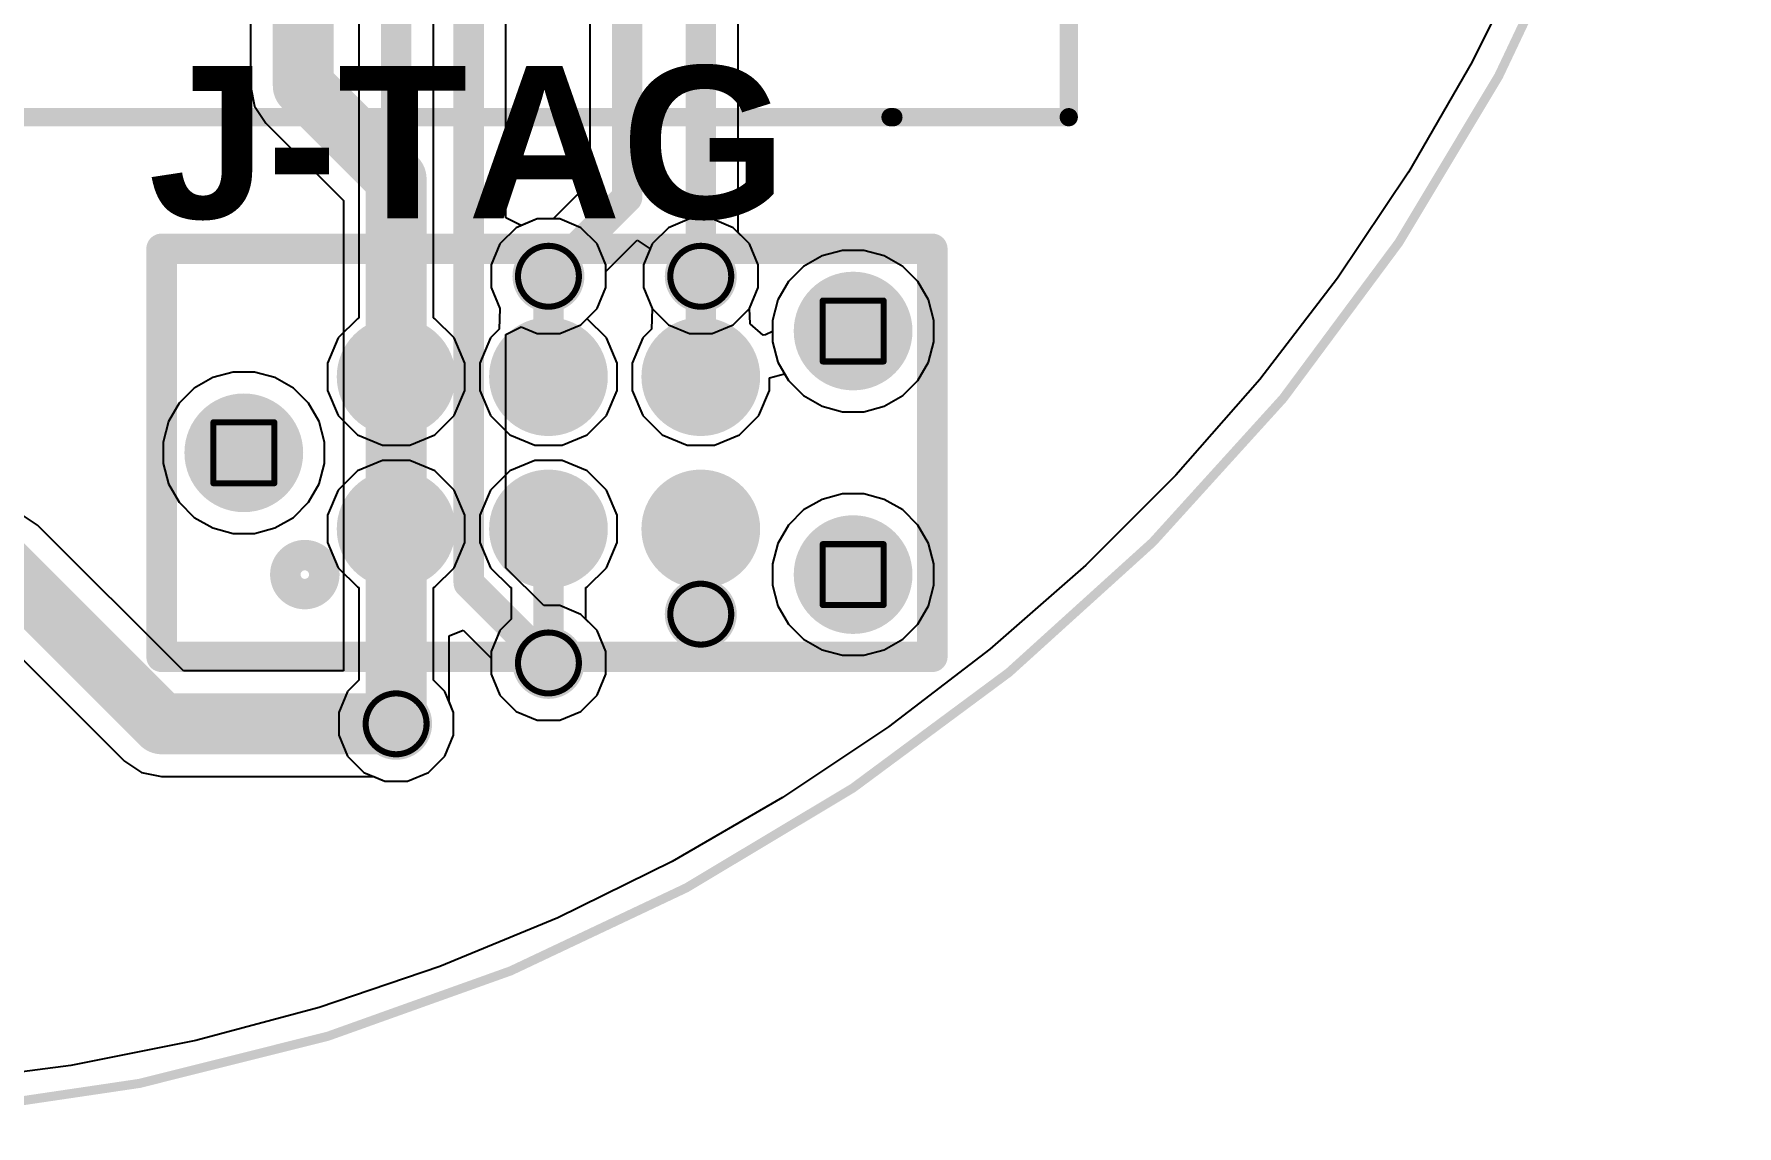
# Model space of a CAD drawing. Header units: inches. Extents: x -17 to 345, y -18 to 43.
# Drawn here: x 2.34 to 16.54, y -16.54 to -7.43 of the extents above; entities that cross this region are included whole.
import ezdxf

# ---------------------------------------------------------------- set-up
doc = ezdxf.new("R2010")
doc.units = ezdxf.units.IN
for name, color, linetype in [('Board Outline', 216, 'Continuous'), ('Bottom Layer', 5, 'Continuous'), ('Bottom Overlay', 54, 'Continuous'), ('Bottom Solder', 6, 'Continuous'), ('Drill Drawing', 1, 'Continuous'), ('Pad Holes', 156, 'Continuous'), ('Top Layer', 1, 'Continuous'), ('Top Overlay', 2, 'Continuous'), ('Top Paste', 8, 'Continuous'), ('Top Solder', 216, 'Continuous'), ('Via Holes', 16, 'Continuous')]:
    doc.layers.add(name, color=color, linetype=linetype)
doc.styles.add('Arial_Bold', font='', dxfattribs={"height": 0.2})
doc.styles.get('Arial_Bold').set_extended_font_data('Arial', bold=True)

msp = doc.modelspace()

# ---------------------------------------------------------------- hatches: boundary and pattern name
at = {"layer": 'Bottom Layer'}
h = msp.add_hatch(color=5, dxfattribs=at)
edge = h.paths.add_edge_path()
edge.add_arc((6.629, -9.449), 0.3, 0, 360)
h = msp.add_hatch(color=5, dxfattribs=at)
edge = h.paths.add_edge_path()
edge.add_arc((7.899, -9.449), 0.3, 0, 360)
h = msp.add_hatch(color=5, dxfattribs=at)
edge = h.paths.add_edge_path()
edge.add_arc((7.899, -12.268), 0.3, 0, 360)
h = msp.add_hatch(color=5, dxfattribs=at)
edge = h.paths.add_edge_path()
edge.add_arc((6.629, -12.675), 0.3, 0, 360)
h = msp.add_hatch(color=5, dxfattribs=at)
edge = h.paths.add_edge_path()
edge.add_arc((5.359, -13.183), 0.3, 0, 360)
at = {"layer": 'Bottom Solder'}
h = msp.add_hatch(color=6, dxfattribs=at)
edge = h.paths.add_edge_path()
edge.add_arc((9.169, -9.906), 0.102, 0, 360)
h = msp.add_hatch(color=6, dxfattribs=at)
edge = h.paths.add_edge_path()
edge.add_arc((4.089, -10.922), 0.102, 0, 360)
h = msp.add_hatch(color=6, dxfattribs=at)
edge = h.paths.add_edge_path()
edge.add_arc((9.169, -11.938), 0.102, 0, 360)
at = {"layer": 'Pad Holes'}
h = msp.add_hatch(color=7, dxfattribs=at)
edge = h.paths.add_edge_path()
edge.add_arc((9.169, -9.906), 0.495, 0, 360)
h = msp.add_hatch(color=7, dxfattribs=at)
edge = h.paths.add_edge_path()
edge.add_arc((4.089, -10.922), 0.495, 0, 360)
h = msp.add_hatch(color=7, dxfattribs=at)
edge = h.paths.add_edge_path()
edge.add_arc((9.169, -11.938), 0.495, 0, 360)
at = {"layer": 'Top Layer'}
h = msp.add_hatch(color=1, dxfattribs=at)
edge = h.paths.add_edge_path()
edge.add_arc((6.629, -9.449), 0.3, 0, 360)
h = msp.add_hatch(color=1, dxfattribs=at)
edge = h.paths.add_edge_path()
edge.add_arc((7.899, -9.449), 0.3, 0, 360)
h = msp.add_hatch(color=1, dxfattribs=at)
edge = h.paths.add_edge_path()
edge.add_arc((5.359, -10.287), 0.393, 0, 360)
h = msp.add_hatch(color=1, dxfattribs=at)
edge = h.paths.add_edge_path()
edge.add_arc((6.629, -10.287), 0.393, 0, 360)
h = msp.add_hatch(color=1, dxfattribs=at)
edge = h.paths.add_edge_path()
edge.add_arc((7.899, -10.287), 0.393, 0, 360)
h = msp.add_hatch(color=1, dxfattribs=at)
edge = h.paths.add_edge_path()
edge.add_arc((5.359, -11.557), 0.393, 0, 360)
h = msp.add_hatch(color=1, dxfattribs=at)
edge = h.paths.add_edge_path()
edge.add_arc((5.359, -11.557), 0.393, 0, 360)
h = msp.add_hatch(color=1, dxfattribs=at)
edge = h.paths.add_edge_path()
edge.add_arc((6.629, -11.557), 0.393, 0, 360)
h = msp.add_hatch(color=1, dxfattribs=at)
edge = h.paths.add_edge_path()
edge.add_arc((7.899, -11.557), 0.393, 0, 360)
h = msp.add_hatch(color=1, dxfattribs=at)
edge = h.paths.add_edge_path()
edge.add_arc((7.899, -12.268), 0.3, 0, 360)
h = msp.add_hatch(color=1, dxfattribs=at)
edge = h.paths.add_edge_path()
edge.add_arc((6.629, -12.675), 0.3, 0, 360)
h = msp.add_hatch(color=1, dxfattribs=at)
edge = h.paths.add_edge_path()
edge.add_arc((5.359, -13.183), 0.3, 0, 360)
at = {"layer": 'Top Paste'}
h = msp.add_hatch(color=8, dxfattribs=at)
edge = h.paths.add_edge_path()
edge.add_arc((5.359, -10.287), 0.393, 0, 360)
h = msp.add_hatch(color=8, dxfattribs=at)
edge = h.paths.add_edge_path()
edge.add_arc((6.629, -10.287), 0.393, 0, 360)
h = msp.add_hatch(color=8, dxfattribs=at)
edge = h.paths.add_edge_path()
edge.add_arc((7.899, -10.287), 0.393, 0, 360)
h = msp.add_hatch(color=8, dxfattribs=at)
edge = h.paths.add_edge_path()
edge.add_arc((5.359, -11.557), 0.393, 0, 360)
h = msp.add_hatch(color=8, dxfattribs=at)
edge = h.paths.add_edge_path()
edge.add_arc((5.359, -11.557), 0.393, 0, 360)
h = msp.add_hatch(color=8, dxfattribs=at)
edge = h.paths.add_edge_path()
edge.add_arc((6.629, -11.557), 0.393, 0, 360)
h = msp.add_hatch(color=8, dxfattribs=at)
edge = h.paths.add_edge_path()
edge.add_arc((7.899, -11.557), 0.393, 0, 360)
at = {"layer": 'Top Solder'}
h = msp.add_hatch(color=216, dxfattribs=at)
edge = h.paths.add_edge_path()
edge.add_arc((5.359, -10.287), 0.495, 0, 360)
h = msp.add_hatch(color=216, dxfattribs=at)
edge = h.paths.add_edge_path()
edge.add_arc((6.629, -10.287), 0.495, 0, 360)
h = msp.add_hatch(color=216, dxfattribs=at)
edge = h.paths.add_edge_path()
edge.add_arc((7.899, -10.287), 0.495, 0, 360)
h = msp.add_hatch(color=216, dxfattribs=at)
edge = h.paths.add_edge_path()
edge.add_arc((9.169, -9.906), 0.102, 0, 360)
h = msp.add_hatch(color=216, dxfattribs=at)
edge = h.paths.add_edge_path()
edge.add_arc((4.089, -10.922), 0.102, 0, 360)
h = msp.add_hatch(color=216, dxfattribs=at)
edge = h.paths.add_edge_path()
edge.add_arc((5.359, -11.557), 0.495, 0, 360)
h = msp.add_hatch(color=216, dxfattribs=at)
edge = h.paths.add_edge_path()
edge.add_arc((5.359, -11.557), 0.495, 0, 360)
h = msp.add_hatch(color=216, dxfattribs=at)
edge = h.paths.add_edge_path()
edge.add_arc((6.629, -11.557), 0.495, 0, 360)
h = msp.add_hatch(color=216, dxfattribs=at)
edge = h.paths.add_edge_path()
edge.add_arc((7.899, -11.557), 0.495, 0, 360)
h = msp.add_hatch(color=216, dxfattribs=at)
edge = h.paths.add_edge_path()
edge.add_arc((9.169, -11.938), 0.102, 0, 360)
at = {"layer": 'Via Holes'}
h = msp.add_hatch(color=7, dxfattribs=at)
edge = h.paths.add_edge_path()
edge.add_arc((6.629, -9.449), 0.15, 0, 360)
h = msp.add_hatch(color=7, dxfattribs=at)
edge = h.paths.add_edge_path()
edge.add_arc((7.899, -9.449), 0.15, 0, 360)
h = msp.add_hatch(color=7, dxfattribs=at)
edge = h.paths.add_edge_path()
edge.add_arc((7.899, -12.268), 0.15, 0, 360)
h = msp.add_hatch(color=7, dxfattribs=at)
edge = h.paths.add_edge_path()
edge.add_arc((6.629, -12.675), 0.15, 0, 360)
h = msp.add_hatch(color=7, dxfattribs=at)
edge = h.paths.add_edge_path()
edge.add_arc((5.359, -13.183), 0.15, 0, 360)

# ---------------------------------------------------------------- linework, layer by layer
at = {"layer": 'Board Outline'}
msp.add_lwpolyline([(16.5, 0, 0.076, 0.076, 1), (-16.5, 0, 0.076, 0.076, 1)], format="xyseb", close=True, dxfattribs=at)
at = {"layer": 'Bottom Layer'}
for p, q in [((8.21, -9.084), (8.21, 8.855)), ((6.275, -8.962), (6.275, -0.83)), ((6.974, -0.806), (6.974, -8.664)), ((4.145, -1.168), (4.145, -7.861)), ((14.801, -6.706), (14.331, -7.66)), ((14.331, -7.66), (13.799, -8.581)), ((4.145, -7.861), (4.178, -8.03)), ((4.178, -8.03), (4.274, -8.173)), ((4.274, -8.173), (4.919, -8.818)), ((13.799, -8.581), (13.209, -9.465)), ((6.974, -8.664), (6.668, -8.971)), ((4.919, -8.818), (4.919, -12.742)), ((6.402, -9.026), (6.275, -8.962)), ((6.534, -8.971), (6.402, -9.026)), ((6.668, -8.971), (6.534, -8.971)), ((8.304, -9.178), (8.21, -9.084)), ((7.107, -9.41), (7.369, -9.149)), ((7.369, -9.149), (7.477, -9.221)), ((7.477, -9.221), (7.422, -9.354)), ((8.377, -9.354), (8.304, -9.178)), ((7.422, -9.354), (7.422, -9.544)), ((8.377, -9.544), (8.377, -9.354)), ((8.756, -9.367), (8.631, -9.493)), ((8.91, -9.279), (8.756, -9.367)), ((9.081, -9.233), (8.91, -9.279)), ((9.258, -9.233), (9.081, -9.233)), ((9.429, -9.279), (9.258, -9.233)), ((9.583, -9.367), (9.429, -9.279)), ((9.708, -9.493), (9.583, -9.367)), ((7.107, -9.544), (7.107, -9.41)), ((8.631, -9.493), (8.542, -9.646)), ((9.797, -9.646), (9.708, -9.493)), ((13.209, -9.465), (12.561, -10.309)), ((7.034, -9.719), (7.107, -9.544)), ((7.422, -9.544), (7.494, -9.719)), ((8.304, -9.719), (8.377, -9.544)), ((8.542, -9.646), (8.496, -9.817)), ((9.843, -9.817), (9.797, -9.646)), ((6.9, -9.854), (7.034, -9.719)), ((7.494, -9.719), (7.629, -9.854)), ((8.17, -9.854), (8.304, -9.719)), ((6.275, -9.936), (6.402, -9.872)), ((6.275, -11.881), (6.275, -9.936)), ((6.402, -9.872), (6.534, -9.927)), ((6.534, -9.927), (6.724, -9.927)), ((6.724, -9.927), (6.9, -9.854)), ((7.629, -9.854), (7.804, -9.927)), ((7.804, -9.927), (7.994, -9.927)), ((7.994, -9.927), (8.17, -9.854)), ((8.496, -9.817), (8.496, -9.995)), ((9.843, -9.995), (9.843, -9.817)), ((8.496, -9.995), (8.542, -10.166)), ((9.797, -10.166), (9.843, -9.995)), ((8.542, -10.166), (8.631, -10.319)), ((9.708, -10.319), (9.797, -10.166)), ((3.83, -10.295), (3.676, -10.383)), ((4.001, -10.249), (3.83, -10.295)), ((4.178, -10.249), (4.001, -10.249)), ((4.349, -10.295), (4.178, -10.249)), ((4.503, -10.383), (4.349, -10.295)), ((8.631, -10.319), (8.756, -10.445)), ((9.583, -10.445), (9.708, -10.319)), ((12.561, -10.309), (11.86, -11.108)), ((3.676, -10.383), (3.551, -10.509)), ((4.628, -10.509), (4.503, -10.383)), ((8.756, -10.445), (8.91, -10.533)), ((9.429, -10.533), (9.583, -10.445)), ((3.551, -10.509), (3.462, -10.662)), ((4.717, -10.662), (4.628, -10.509)), ((8.91, -10.533), (9.081, -10.579)), ((9.081, -10.579), (9.258, -10.579)), ((9.258, -10.579), (9.429, -10.533)), ((3.462, -10.662), (3.416, -10.833)), ((4.763, -10.833), (4.717, -10.662)), ((3.416, -10.833), (3.416, -11.011)), ((4.763, -11.011), (4.763, -10.833)), ((3.416, -11.011), (3.462, -11.182)), ((4.717, -11.182), (4.763, -11.011)), ((3.462, -11.182), (3.551, -11.335)), ((4.628, -11.335), (4.717, -11.182)), ((11.86, -11.108), (11.108, -11.86)), ((3.551, -11.335), (3.676, -11.461)), ((4.503, -11.461), (4.628, -11.335)), ((8.91, -11.311), (8.756, -11.399)), ((9.081, -11.265), (8.91, -11.311)), ((9.258, -11.265), (9.081, -11.265)), ((9.429, -11.311), (9.258, -11.265)), ((9.583, -11.399), (9.429, -11.311)), ((2.369, -11.525), (2.226, -11.43)), ((3.676, -11.461), (3.83, -11.549)), ((4.349, -11.549), (4.503, -11.461)), ((8.756, -11.399), (8.631, -11.525)), ((9.708, -11.525), (9.583, -11.399)), ((3.586, -12.742), (2.369, -11.525)), ((3.83, -11.549), (4.001, -11.595)), ((4.001, -11.595), (4.178, -11.595)), ((4.178, -11.595), (4.349, -11.549)), ((8.631, -11.525), (8.542, -11.678)), ((9.797, -11.678), (9.708, -11.525)), ((8.542, -11.678), (8.496, -11.849)), ((9.843, -11.849), (9.797, -11.678)), ((6.591, -12.197), (6.275, -11.881)), ((8.496, -11.849), (8.496, -12.027)), ((9.843, -12.027), (9.843, -11.849)), ((11.108, -11.86), (10.309, -12.561)), ((8.496, -12.027), (8.542, -12.198)), ((9.797, -12.198), (9.843, -12.027)), ((6.724, -12.197), (6.591, -12.197)), ((6.9, -12.27), (6.724, -12.197)), ((8.542, -12.198), (8.631, -12.351)), ((9.708, -12.351), (9.797, -12.198)), ((1.875, -12.277), (3.093, -13.494)), ((7.034, -12.404), (6.9, -12.27)), ((8.631, -12.351), (8.756, -12.477)), ((9.583, -12.477), (9.708, -12.351)), ((5.8, -12.45), (5.917, -12.402)), ((5.8, -12.997), (5.8, -12.45)), ((5.917, -12.402), (6.152, -12.636)), ((7.107, -12.58), (7.034, -12.404)), ((8.756, -12.477), (8.91, -12.565)), ((9.429, -12.565), (9.583, -12.477)), ((7.107, -12.77), (7.107, -12.58)), ((8.91, -12.565), (9.081, -12.611)), ((9.081, -12.611), (9.258, -12.611)), ((9.258, -12.611), (9.429, -12.565)), ((10.309, -12.561), (9.465, -13.209)), ((4.919, -12.742), (3.586, -12.742)), ((6.152, -12.636), (6.152, -12.77)), ((6.152, -12.77), (6.224, -12.945)), ((7.034, -12.945), (7.107, -12.77)), ((5.837, -13.088), (5.8, -12.997)), ((6.224, -12.945), (6.359, -13.08)), ((6.9, -13.08), (7.034, -12.945)), ((5.837, -13.278), (5.837, -13.088)), ((6.359, -13.08), (6.534, -13.152)), ((6.534, -13.152), (6.724, -13.152)), ((6.724, -13.152), (6.9, -13.08)), ((5.764, -13.453), (5.837, -13.278)), ((9.465, -13.209), (8.581, -13.799)), ((5.63, -13.588), (5.764, -13.453)), ((3.093, -13.494), (3.235, -13.589)), ((3.235, -13.589), (3.404, -13.623)), ((3.404, -13.623), (5.174, -13.623)), ((5.174, -13.623), (5.264, -13.66)), ((5.454, -13.66), (5.63, -13.588)), ((5.264, -13.66), (5.454, -13.66)), ((8.581, -13.799), (7.66, -14.331)), ((7.66, -14.331), (6.706, -14.801)), ((6.706, -14.801), (5.724, -15.208)), ((5.724, -15.208), (4.717, -15.55)), ((4.717, -15.55), (3.69, -15.825)), ((3.69, -15.825), (2.647, -16.033)), ((2.647, -16.033), (1.593, -16.171))]:
    msp.add_line(p, q, dxfattribs=at)
for points in [[(7.285, -8.793, 0.254, 0.254, 0), (7.285, 11.4, 0.254, 0.254, 0)], [(5.964, -12.009, 0.254, 0.254, 0), (5.964, 9.502, 0.254, 0.254, 0)], [(7.899, -9.449, 0.254, 0.254, 0), (7.899, 9.22, 0.254, 0.254, 0)], [(4.585, -7.861, 0.508, 0.508, 0), (4.585, 6.109, 0.508, 0.508, 0)], [(4.585, -7.861, 0.508, 0.508, 0), (5.359, -8.636, 0.508, 0.508, 0)], [(5.359, -13.183, 0.508, 0.508, 0), (5.359, -8.636, 0.508, 0.508, 0)], [(6.629, -9.449, 0.254, 0.254, 0), (7.285, -8.793, 0.254, 0.254, 0)], [(2.058, -11.836, 0.508, 0.508, 0), (3.404, -13.183, 0.508, 0.508, 0)], [(5.964, -12.009, 0.254, 0.254, 0), (6.629, -12.675, 0.254, 0.254, 0)], [(3.404, -13.183, 0.508, 0.508, 0), (5.359, -13.183, 0.508, 0.508, 0)]]:
    msp.add_lwpolyline(points, format="xyseb", dxfattribs=at)
for points in [[(4.458, -7.861, 0.254, 0.254, 1), (4.712, -7.861, 0.254, 0.254, 1)], [(4.458, -7.861, 0.254, 0.254, 1), (4.712, -7.861, 0.254, 0.254, 1)], [(5.232, -8.636, 0.254, 0.254, 1), (5.486, -8.636, 0.254, 0.254, 1)], [(5.232, -8.636, 0.254, 0.254, 1), (5.486, -8.636, 0.254, 0.254, 1)], [(7.221, -8.793, 0.127, 0.127, 1), (7.348, -8.793, 0.127, 0.127, 1)], [(7.221, -8.793, 0.127, 0.127, 1), (7.348, -8.793, 0.127, 0.127, 1)], [(6.566, -9.449, 0.127, 0.127, 1), (6.693, -9.449, 0.127, 0.127, 1)], [(7.836, -9.449, 0.127, 0.127, 1), (7.963, -9.449, 0.127, 0.127, 1)], [(5.901, -12.009, 0.127, 0.127, 1), (6.028, -12.009, 0.127, 0.127, 1)], [(5.901, -12.009, 0.127, 0.127, 1), (6.028, -12.009, 0.127, 0.127, 1)], [(6.566, -12.675, 0.127, 0.127, 1), (6.693, -12.675, 0.127, 0.127, 1)], [(3.277, -13.183, 0.254, 0.254, 1), (3.531, -13.183, 0.254, 0.254, 1)], [(3.277, -13.183, 0.254, 0.254, 1), (3.531, -13.183, 0.254, 0.254, 1)], [(5.232, -13.183, 0.254, 0.254, 1), (5.486, -13.183, 0.254, 0.254, 1)], [(5.232, -13.183, 0.254, 0.254, 1), (5.486, -13.183, 0.254, 0.254, 1)]]:
    msp.add_lwpolyline(points, format="xyseb", close=True, dxfattribs=at)
at = {"layer": 'Bottom Overlay'}
for points in [[(10.967, -8.122, 0.152, 0.152, 0), (10.967, -2.029, 0.152, 0.152, 0)], [(-11.286, -8.122, 0.152, 0.152, 0), (10.967, -8.122, 0.152, 0.152, 0)], [(9.481, -8.122, 0.152, 0.152, 0), (9.505, -8.122, 0.152, 0.152, 0)]]:
    msp.add_lwpolyline(points, format="xyseb", dxfattribs=at)
for points in [[(9.443, -8.122, 0.076, 0.076, 1), (9.519, -8.122, 0.076, 0.076, 1)], [(9.467, -8.122, 0.076, 0.076, 1), (9.543, -8.122, 0.076, 0.076, 1)], [(10.929, -8.122, 0.0762, 0.0762, 1), (11.005, -8.122, 0.0762, 0.0762, 1)], [(10.929, -8.122, 0.0762, 0.0762, 1), (11.005, -8.122, 0.0762, 0.0762, 1)]]:
    msp.add_lwpolyline(points, format="xyseb", close=True, dxfattribs=at)
at = {"layer": 'Drill Drawing'}
for points in [[(6.883, -9.449, 0.0508, 0.0508, 1), (6.375, -9.449, 0.0508, 0.0508, 1)], [(8.153, -9.449, 0.0508, 0.0508, 1), (7.645, -9.449, 0.0508, 0.0508, 1)], [(6.363, -9.449, 0.0254, 0.0254, 1), (6.388, -9.449, 0.0254, 0.0254, 1)], [(6.871, -9.449, 0.0254, 0.0254, 1), (6.896, -9.449, 0.0254, 0.0254, 1)], [(7.633, -9.449, 0.0254, 0.0254, 1), (7.658, -9.449, 0.0254, 0.0254, 1)], [(8.141, -9.449, 0.0254, 0.0254, 1), (8.166, -9.449, 0.0254, 0.0254, 1)], [(8.903, -9.652, 0.0254, 0.0254, 1), (8.928, -9.652, 0.0254, 0.0254, 1)], [(8.903, -9.652, 0.0254, 0.0254, 1), (8.928, -9.652, 0.0254, 0.0254, 1)], [(9.411, -9.652, 0.0254, 0.0254, 1), (9.436, -9.652, 0.0254, 0.0254, 1)], [(9.411, -9.652, 0.0254, 0.0254, 1), (9.436, -9.652, 0.0254, 0.0254, 1)], [(8.903, -10.16, 0.0254, 0.0254, 1), (8.928, -10.16, 0.0254, 0.0254, 1)], [(8.903, -10.16, 0.0254, 0.0254, 1), (8.928, -10.16, 0.0254, 0.0254, 1)], [(9.411, -10.16, 0.0254, 0.0254, 1), (9.436, -10.16, 0.0254, 0.0254, 1)], [(9.411, -10.16, 0.0254, 0.0254, 1), (9.436, -10.16, 0.0254, 0.0254, 1)], [(3.823, -10.668, 0.0254, 0.0254, 1), (3.848, -10.668, 0.0254, 0.0254, 1)], [(3.823, -10.668, 0.0254, 0.0254, 1), (3.848, -10.668, 0.0254, 0.0254, 1)], [(4.331, -10.668, 0.0254, 0.0254, 1), (4.356, -10.668, 0.0254, 0.0254, 1)], [(4.331, -10.668, 0.0254, 0.0254, 1), (4.356, -10.668, 0.0254, 0.0254, 1)], [(3.823, -11.176, 0.0254, 0.0254, 1), (3.848, -11.176, 0.0254, 0.0254, 1)], [(3.823, -11.176, 0.0254, 0.0254, 1), (3.848, -11.176, 0.0254, 0.0254, 1)], [(4.331, -11.176, 0.0254, 0.0254, 1), (4.356, -11.176, 0.0254, 0.0254, 1)], [(4.331, -11.176, 0.0254, 0.0254, 1), (4.356, -11.176, 0.0254, 0.0254, 1)], [(8.903, -11.684, 0.0254, 0.0254, 1), (8.928, -11.684, 0.0254, 0.0254, 1)], [(8.903, -11.684, 0.0254, 0.0254, 1), (8.928, -11.684, 0.0254, 0.0254, 1)], [(9.411, -11.684, 0.0254, 0.0254, 1), (9.436, -11.684, 0.0254, 0.0254, 1)], [(9.411, -11.684, 0.0254, 0.0254, 1), (9.436, -11.684, 0.0254, 0.0254, 1)], [(8.153, -12.268, 0.0508, 0.0508, 1), (7.645, -12.268, 0.0508, 0.0508, 1)], [(8.903, -12.192, 0.0254, 0.0254, 1), (8.928, -12.192, 0.0254, 0.0254, 1)], [(8.903, -12.192, 0.0254, 0.0254, 1), (8.928, -12.192, 0.0254, 0.0254, 1)], [(9.411, -12.192, 0.0254, 0.0254, 1), (9.436, -12.192, 0.0254, 0.0254, 1)], [(9.411, -12.192, 0.0254, 0.0254, 1), (9.436, -12.192, 0.0254, 0.0254, 1)], [(7.633, -12.268, 0.0254, 0.0254, 1), (7.658, -12.268, 0.0254, 0.0254, 1)], [(8.141, -12.268, 0.0254, 0.0254, 1), (8.166, -12.268, 0.0254, 0.0254, 1)], [(6.883, -12.675, 0.0508, 0.0508, 1), (6.375, -12.675, 0.0508, 0.0508, 1)], [(6.363, -12.675, 0.0254, 0.0254, 1), (6.388, -12.675, 0.0254, 0.0254, 1)], [(6.871, -12.675, 0.0254, 0.0254, 1), (6.896, -12.675, 0.0254, 0.0254, 1)], [(5.613, -13.183, 0.0508, 0.0508, 1), (5.105, -13.183, 0.0508, 0.0508, 1)], [(5.093, -13.183, 0.0254, 0.0254, 1), (5.118, -13.183, 0.0254, 0.0254, 1)], [(5.601, -13.183, 0.0254, 0.0254, 1), (5.626, -13.183, 0.0254, 0.0254, 1)]]:
    msp.add_lwpolyline(points, format="xyseb", close=True, dxfattribs=at)
for points in [[(8.915, -9.652, 0.0508, 0.0508, 0), (9.423, -9.652, 0.0508, 0.0508, 0)], [(8.915, -10.16, 0.0508, 0.0508, 0), (8.915, -9.652, 0.0508, 0.0508, 0)], [(9.423, -10.16, 0.0508, 0.0508, 0), (9.423, -9.652, 0.0508, 0.0508, 0)], [(8.915, -10.16, 0.0508, 0.0508, 0), (9.423, -10.16, 0.0508, 0.0508, 0)], [(3.835, -10.668, 0.0508, 0.0508, 0), (4.343, -10.668, 0.0508, 0.0508, 0)], [(3.835, -11.176, 0.0508, 0.0508, 0), (3.835, -10.668, 0.0508, 0.0508, 0)], [(4.343, -11.176, 0.0508, 0.0508, 0), (4.343, -10.668, 0.0508, 0.0508, 0)], [(3.835, -11.176, 0.0508, 0.0508, 0), (4.343, -11.176, 0.0508, 0.0508, 0)], [(8.915, -11.684, 0.0508, 0.0508, 0), (9.423, -11.684, 0.0508, 0.0508, 0)], [(8.915, -12.192, 0.0508, 0.0508, 0), (8.915, -11.684, 0.0508, 0.0508, 0)], [(9.423, -12.192, 0.0508, 0.0508, 0), (9.423, -11.684, 0.0508, 0.0508, 0)], [(8.915, -12.192, 0.0508, 0.0508, 0), (9.423, -12.192, 0.0508, 0.0508, 0)]]:
    msp.add_lwpolyline(points, format="xyseb", dxfattribs=at)
at = {"layer": 'Top Layer'}
for p, q in [((14.801, -6.706), (14.331, -7.66)), ((5.049, -7.248), (5.049, -9.797)), ((5.67, -9.797), (5.67, -7.248)), ((14.331, -7.66), (13.799, -8.581)), ((13.799, -8.581), (13.209, -9.465)), ((6.359, -9.044), (6.224, -9.178)), ((6.534, -8.971), (6.359, -9.044)), ((6.724, -8.971), (6.534, -8.971)), ((6.9, -9.044), (6.724, -8.971)), ((7.034, -9.178), (6.9, -9.044)), ((7.629, -9.044), (7.494, -9.178)), ((7.804, -8.971), (7.629, -9.044)), ((7.994, -8.971), (7.804, -8.971)), ((8.17, -9.044), (7.994, -8.971)), ((8.304, -9.178), (8.17, -9.044)), ((6.224, -9.178), (6.152, -9.354)), ((7.107, -9.354), (7.034, -9.178)), ((7.494, -9.178), (7.422, -9.354)), ((8.377, -9.354), (8.304, -9.178)), ((6.152, -9.354), (6.152, -9.544)), ((7.107, -9.544), (7.107, -9.354)), ((7.422, -9.354), (7.422, -9.544)), ((8.377, -9.544), (8.377, -9.354)), ((8.756, -9.367), (8.631, -9.493)), ((8.91, -9.279), (8.756, -9.367)), ((9.081, -9.233), (8.91, -9.279)), ((9.258, -9.233), (9.081, -9.233)), ((9.429, -9.279), (9.258, -9.233)), ((9.583, -9.367), (9.429, -9.279)), ((9.708, -9.493), (9.583, -9.367)), ((8.631, -9.493), (8.542, -9.646)), ((9.797, -9.646), (9.708, -9.493)), ((13.209, -9.465), (12.561, -10.309)), ((6.152, -9.544), (6.224, -9.719)), ((7.034, -9.719), (7.107, -9.544)), ((7.422, -9.544), (7.494, -9.719)), ((8.304, -9.719), (8.377, -9.544)), ((8.542, -9.646), (8.496, -9.817)), ((9.843, -9.817), (9.797, -9.646)), ((6.224, -9.719), (6.217, -9.891)), ((6.953, -9.801), (7.034, -9.719)), ((7.494, -9.719), (7.487, -9.891)), ((8.31, -9.847), (8.304, -9.719)), ((5.036, -9.803), (4.875, -9.963)), ((5.049, -9.797), (5.036, -9.803)), ((5.683, -9.803), (5.67, -9.797)), ((5.844, -9.963), (5.683, -9.803)), ((6.217, -9.891), (6.145, -9.963)), ((6.953, -9.803), (6.953, -9.801)), ((7.114, -9.963), (6.953, -9.803)), ((7.487, -9.891), (7.415, -9.963)), ((8.419, -9.941), (8.31, -9.847)), ((8.438, -9.938), (8.419, -9.941)), ((8.496, -9.91), (8.438, -9.938)), ((8.496, -9.817), (8.496, -9.91)), ((9.843, -9.995), (9.843, -9.817)), ((4.875, -9.963), (4.788, -10.173)), ((5.931, -10.173), (5.844, -9.963)), ((6.145, -9.963), (6.058, -10.173)), ((7.201, -10.173), (7.114, -9.963)), ((7.415, -9.963), (7.328, -10.173)), ((9.797, -10.166), (9.843, -9.995)), ((4.788, -10.173), (4.788, -10.401)), ((5.931, -10.401), (5.931, -10.173)), ((6.058, -10.173), (6.058, -10.401)), ((7.201, -10.401), (7.201, -10.173)), ((7.328, -10.173), (7.328, -10.401)), ((9.708, -10.319), (9.797, -10.166)), ((3.83, -10.295), (3.676, -10.383)), ((4.001, -10.249), (3.83, -10.295)), ((4.178, -10.249), (4.001, -10.249)), ((4.349, -10.295), (4.178, -10.249)), ((4.503, -10.383), (4.349, -10.295)), ((8.471, -10.296), (8.598, -10.262)), ((8.471, -10.401), (8.471, -10.296)), ((8.598, -10.262), (8.631, -10.319)), ((8.631, -10.319), (8.756, -10.445)), ((9.583, -10.445), (9.708, -10.319)), ((12.561, -10.309), (11.86, -11.108)), ((3.676, -10.383), (3.551, -10.509)), ((4.628, -10.509), (4.503, -10.383)), ((4.788, -10.401), (4.875, -10.611)), ((5.844, -10.611), (5.931, -10.401)), ((6.058, -10.401), (6.145, -10.611)), ((7.114, -10.611), (7.201, -10.401)), ((7.328, -10.401), (7.415, -10.611)), ((8.384, -10.611), (8.471, -10.401)), ((8.756, -10.445), (8.91, -10.533)), ((9.429, -10.533), (9.583, -10.445)), ((3.551, -10.509), (3.462, -10.662)), ((4.717, -10.662), (4.628, -10.509)), ((4.875, -10.611), (5.036, -10.771)), ((5.683, -10.771), (5.844, -10.611)), ((6.145, -10.611), (6.306, -10.771)), ((6.953, -10.771), (7.114, -10.611)), ((7.415, -10.611), (7.576, -10.771)), ((8.223, -10.771), (8.384, -10.611)), ((8.91, -10.533), (9.081, -10.579)), ((9.081, -10.579), (9.258, -10.579)), ((9.258, -10.579), (9.429, -10.533)), ((3.462, -10.662), (3.416, -10.833)), ((4.763, -10.833), (4.717, -10.662)), ((5.036, -10.771), (5.246, -10.858)), ((5.473, -10.858), (5.683, -10.771)), ((6.306, -10.771), (6.516, -10.858)), ((6.743, -10.858), (6.953, -10.771)), ((7.576, -10.771), (7.786, -10.858)), ((8.013, -10.858), (8.223, -10.771)), ((3.416, -10.833), (3.416, -11.011)), ((4.763, -11.011), (4.763, -10.833)), ((5.246, -10.858), (5.473, -10.858)), ((6.516, -10.858), (6.743, -10.858)), ((7.786, -10.858), (8.013, -10.858)), ((3.416, -11.011), (3.462, -11.182)), ((4.717, -11.182), (4.763, -11.011)), ((5.036, -11.073), (4.875, -11.233)), ((5.246, -10.986), (5.036, -11.073)), ((5.473, -10.986), (5.246, -10.986)), ((5.683, -11.073), (5.473, -10.986)), ((5.844, -11.233), (5.683, -11.073)), ((6.306, -11.073), (6.145, -11.233)), ((6.516, -10.986), (6.306, -11.073)), ((6.743, -10.986), (6.516, -10.986)), ((6.953, -11.073), (6.743, -10.986)), ((7.114, -11.233), (6.953, -11.073)), ((3.462, -11.182), (3.551, -11.335)), ((4.628, -11.335), (4.717, -11.182)), ((11.86, -11.108), (11.108, -11.86)), ((3.551, -11.335), (3.676, -11.461)), ((4.503, -11.461), (4.628, -11.335)), ((4.875, -11.233), (4.788, -11.443)), ((5.931, -11.443), (5.844, -11.233)), ((6.145, -11.233), (6.058, -11.443)), ((7.201, -11.443), (7.114, -11.233)), ((8.91, -11.311), (8.756, -11.399)), ((9.081, -11.265), (8.91, -11.311)), ((9.258, -11.265), (9.081, -11.265)), ((9.429, -11.311), (9.258, -11.265)), ((9.583, -11.399), (9.429, -11.311)), ((3.676, -11.461), (3.83, -11.549)), ((4.349, -11.549), (4.503, -11.461)), ((4.788, -11.443), (4.788, -11.671)), ((5.931, -11.671), (5.931, -11.443)), ((6.058, -11.443), (6.058, -11.671)), ((7.201, -11.671), (7.201, -11.443)), ((8.756, -11.399), (8.631, -11.525)), ((9.708, -11.525), (9.583, -11.399)), ((3.83, -11.549), (4.001, -11.595)), ((4.001, -11.595), (4.178, -11.595)), ((4.178, -11.595), (4.349, -11.549)), ((8.631, -11.525), (8.542, -11.678)), ((9.797, -11.678), (9.708, -11.525)), ((4.788, -11.671), (4.875, -11.881)), ((5.844, -11.881), (5.931, -11.671)), ((6.058, -11.671), (6.145, -11.881)), ((7.114, -11.881), (7.201, -11.671)), ((8.542, -11.678), (8.496, -11.849)), ((9.843, -11.849), (9.797, -11.678)), ((4.875, -11.881), (5.036, -12.041)), ((5.683, -12.041), (5.844, -11.881)), ((6.145, -11.881), (6.306, -12.041)), ((6.953, -12.041), (7.114, -11.881)), ((8.496, -11.849), (8.496, -12.027)), ((9.843, -12.027), (9.843, -11.849)), ((11.108, -11.86), (10.309, -12.561)), ((5.036, -12.041), (5.049, -12.047)), ((5.049, -12.047), (5.049, -12.818)), ((5.67, -12.047), (5.683, -12.041)), ((5.67, -12.818), (5.67, -12.047)), ((6.306, -12.041), (6.319, -12.047)), ((6.319, -12.047), (6.319, -12.31)), ((6.94, -12.047), (6.953, -12.041)), ((6.94, -12.31), (6.94, -12.047)), ((8.496, -12.027), (8.542, -12.198)), ((9.797, -12.198), (9.843, -12.027)), ((8.542, -12.198), (8.631, -12.351)), ((9.708, -12.351), (9.797, -12.198)), ((6.319, -12.31), (6.224, -12.404)), ((7.034, -12.404), (6.94, -12.31)), ((8.631, -12.351), (8.756, -12.477)), ((9.583, -12.477), (9.708, -12.351)), ((6.224, -12.404), (6.152, -12.58)), ((7.107, -12.58), (7.034, -12.404)), ((8.756, -12.477), (8.91, -12.565)), ((9.429, -12.565), (9.583, -12.477)), ((6.152, -12.58), (6.152, -12.77)), ((7.107, -12.77), (7.107, -12.58)), ((8.91, -12.565), (9.081, -12.611)), ((9.081, -12.611), (9.258, -12.611)), ((9.258, -12.611), (9.429, -12.565)), ((10.309, -12.561), (9.465, -13.209)), ((6.152, -12.77), (6.224, -12.945)), ((7.034, -12.945), (7.107, -12.77)), ((4.954, -12.912), (4.882, -13.088)), ((5.049, -12.818), (4.954, -12.912)), ((5.764, -12.912), (5.67, -12.818)), ((5.837, -13.088), (5.764, -12.912)), ((6.224, -12.945), (6.359, -13.08)), ((6.9, -13.08), (7.034, -12.945)), ((4.882, -13.088), (4.882, -13.278)), ((5.837, -13.278), (5.837, -13.088)), ((6.359, -13.08), (6.534, -13.152)), ((6.534, -13.152), (6.724, -13.152)), ((6.724, -13.152), (6.9, -13.08)), ((4.882, -13.278), (4.954, -13.453)), ((5.764, -13.453), (5.837, -13.278)), ((9.465, -13.209), (8.581, -13.799)), ((4.954, -13.453), (5.089, -13.588)), ((5.63, -13.588), (5.764, -13.453)), ((5.089, -13.588), (5.264, -13.66)), ((5.454, -13.66), (5.63, -13.588)), ((5.264, -13.66), (5.454, -13.66)), ((8.581, -13.799), (7.66, -14.331)), ((7.66, -14.331), (6.706, -14.801)), ((6.706, -14.801), (5.724, -15.208)), ((5.724, -15.208), (4.717, -15.55)), ((4.717, -15.55), (3.69, -15.825)), ((3.69, -15.825), (2.647, -16.033)), ((2.647, -16.033), (1.593, -16.171))]:
    msp.add_line(p, q, dxfattribs=at)
for points in [[(5.359, -10.287, 0.254, 0.254, 0), (5.359, -6.883, 0.254, 0.254, 0)], [(6.629, -10.287, 0.254, 0.254, 0), (6.629, -9.449, 0.254, 0.254, 0)], [(7.899, -10.287, 0.254, 0.254, 0), (7.899, -9.449, 0.254, 0.254, 0)], [(5.359, -13.183, 0.254, 0.254, 0), (5.359, -11.557, 0.254, 0.254, 0)], [(6.629, -12.675, 0.254, 0.254, 0), (6.629, -11.557, 0.254, 0.254, 0)], [(7.899, -12.268, 0.254, 0.254, 0), (7.899, -11.557, 0.254, 0.254, 0)]]:
    msp.add_lwpolyline(points, format="xyseb", dxfattribs=at)
for points in [[(6.566, -9.449, 0.127, 0.127, 1), (6.693, -9.449, 0.127, 0.127, 1)], [(7.836, -9.449, 0.127, 0.127, 1), (7.963, -9.449, 0.127, 0.127, 1)], [(5.296, -10.287, 0.127, 0.127, 1), (5.423, -10.287, 0.127, 0.127, 1)], [(6.566, -10.287, 0.127, 0.127, 1), (6.693, -10.287, 0.127, 0.127, 1)], [(7.836, -10.287, 0.127, 0.127, 1), (7.963, -10.287, 0.127, 0.127, 1)], [(5.296, -11.557, 0.127, 0.127, 1), (5.423, -11.557, 0.127, 0.127, 1)], [(6.566, -11.557, 0.127, 0.127, 1), (6.693, -11.557, 0.127, 0.127, 1)], [(7.836, -11.557, 0.127, 0.127, 1), (7.963, -11.557, 0.127, 0.127, 1)], [(7.836, -12.268, 0.127, 0.127, 1), (7.963, -12.268, 0.127, 0.127, 1)], [(6.566, -12.675, 0.127, 0.127, 1), (6.693, -12.675, 0.127, 0.127, 1)], [(5.296, -13.183, 0.127, 0.127, 1), (5.423, -13.183, 0.127, 0.127, 1)]]:
    msp.add_lwpolyline(points, format="xyseb", close=True, dxfattribs=at)
at = {"layer": 'Top Overlay'}
for points in [[(3.404, -12.624, 0.254, 0.254, 0), (3.404, -9.22, 0.254, 0.254, 0)], [(3.404, -9.22, 0.254, 0.254, 0), (9.83, -9.22, 0.254, 0.254, 0)], [(9.83, -12.624, 0.254, 0.254, 0), (9.83, -9.22, 0.254, 0.254, 0)], [(3.404, -12.624, 0.254, 0.254, 0), (9.83, -12.624, 0.254, 0.254, 0)]]:
    msp.add_lwpolyline(points, format="xyseb", dxfattribs=at)
for points in [[(3.34, -9.22, 0.127, 0.127, 1), (3.467, -9.22, 0.127, 0.127, 1)], [(3.34, -9.22, 0.127, 0.127, 1), (3.467, -9.22, 0.127, 0.127, 1)], [(9.766, -9.22, 0.127, 0.127, 1), (9.893, -9.22, 0.127, 0.127, 1)], [(9.766, -9.22, 0.127, 0.127, 1), (9.893, -9.22, 0.127, 0.127, 1)], [(4.76, -11.938, 0.254, 0.254, 1), (4.435, -11.938, 0.254, 0.254, 1)], [(4.371, -11.938, 0.127, 0.127, 1), (4.498, -11.938, 0.127, 0.127, 1)], [(4.697, -11.938, 0.127, 0.127, 1), (4.824, -11.938, 0.127, 0.127, 1)], [(3.34, -12.624, 0.127, 0.127, 1), (3.467, -12.624, 0.127, 0.127, 1)], [(3.34, -12.624, 0.127, 0.127, 1), (3.467, -12.624, 0.127, 0.127, 1)], [(9.766, -12.624, 0.127, 0.127, 1), (9.893, -12.624, 0.127, 0.127, 1)], [(9.766, -12.624, 0.127, 0.127, 1), (9.893, -12.624, 0.127, 0.127, 1)]]:
    msp.add_lwpolyline(points, format="xyseb", close=True, dxfattribs=at)

# ---------------------------------------------------------------- texts
at = {"layer": 'Top Overlay', "style": 'Arial_Bold'}
msp.add_text('J-TAG', height=1.27, rotation=360, dxfattribs=at).set_placement((3.294, -8.966))

doc.saveas('drawing.dxf')
